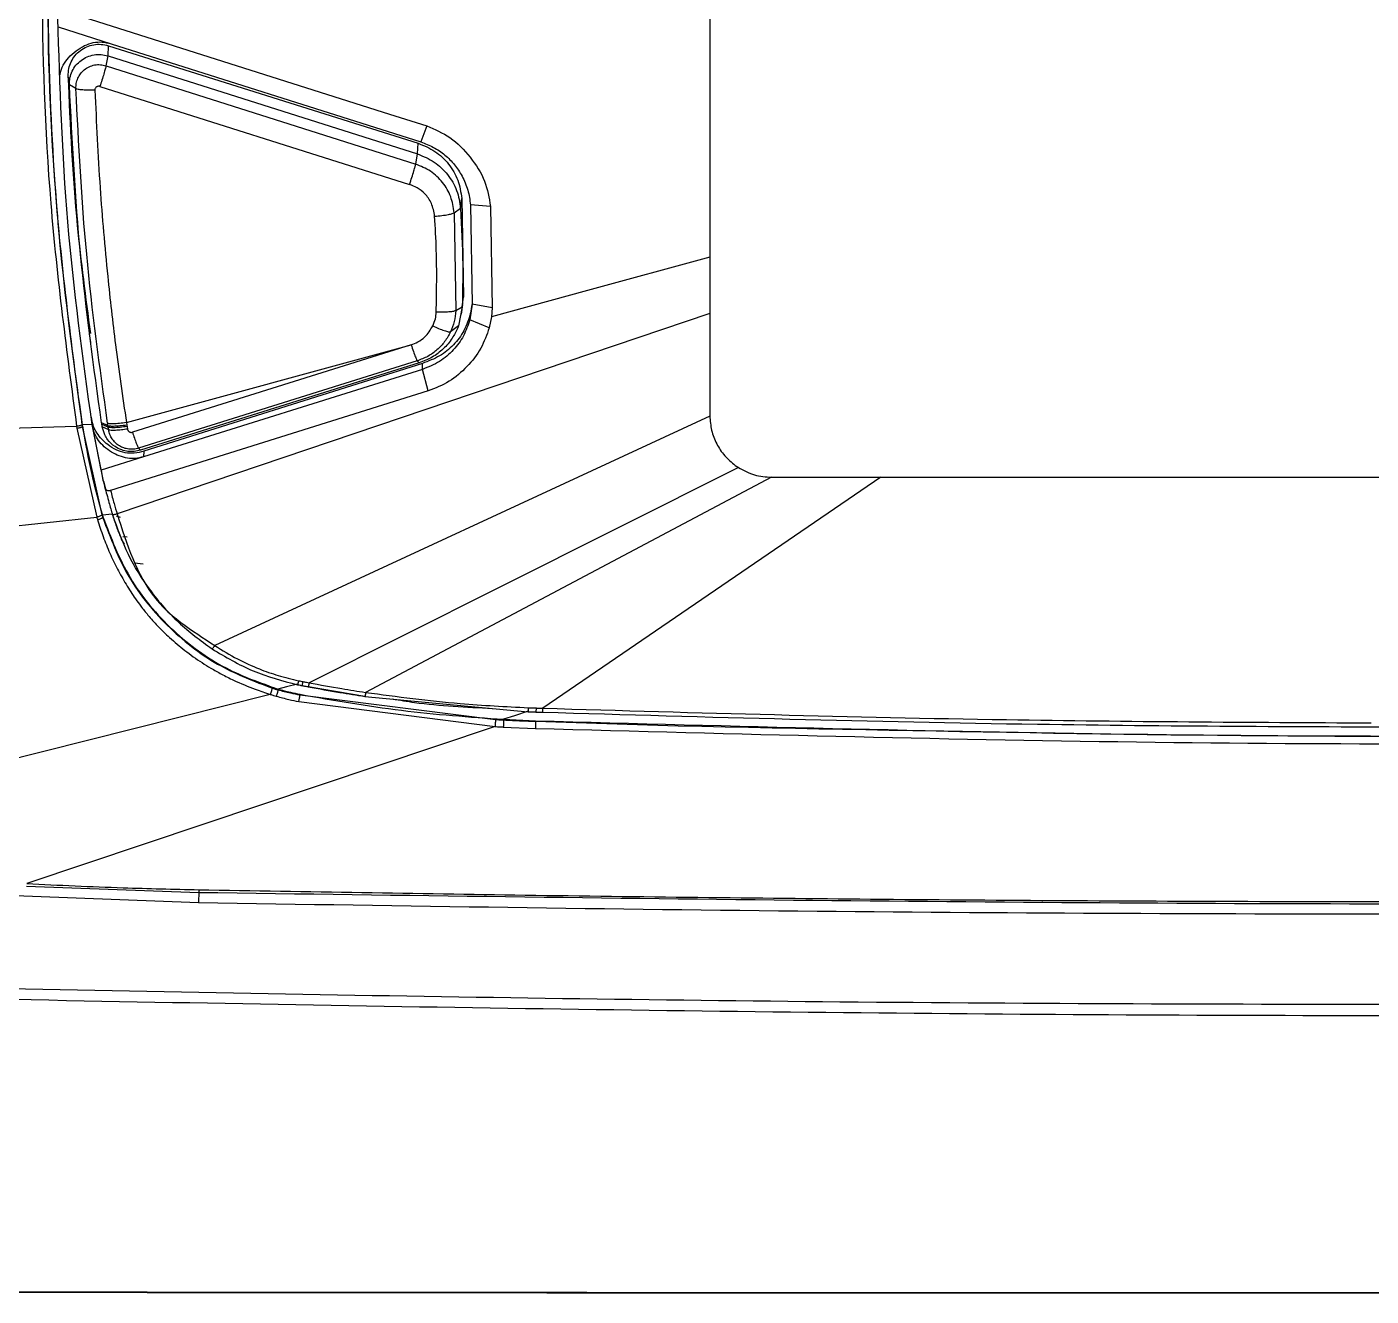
# Model space of a CAD drawing. Extents: x 398 to 508, y 623 to 782.
# Drawn here: x 450.245 to 452.965, y 644.014 to 646.582 of the extents above; entities that cross this region are included whole.
import ezdxf

# ---------------------------------------------------------------- set-up
doc = ezdxf.new("R2010")
doc.units = 0
doc.header["$MEASUREMENT"] = 0
doc.layers.add('GEOMETRY', color=2, linetype='Continuous', lineweight=25)

msp = doc.modelspace()

# ---------------------------------------------------------------- linework, layer by layer
at = {"layer": 'GEOMETRY'}
for p, q in [((451.627, 647.2394), (451.627, 646.1162)), ((450.3176, 646.6149), (450.9786, 646.4054)), ((450.3079, 646.582), (450.4152, 646.548)), ((450.4152, 646.548), (451.042, 646.3492)), ((450.4051, 646.503), (450.4091, 646.5234)), ((450.4091, 646.5234), (450.4098, 646.5439)), ((450.4091, 646.5234), (451.0357, 646.3248)), ((450.4098, 646.5439), (451.0365, 646.3467)), ((450.4051, 646.503), (451.0318, 646.3044)), ((450.3309, 646.4648), (450.3286, 646.4829)), ((450.3441, 646.457), (450.3309, 646.4648)), ((450.3928, 646.4617), (451.0195, 646.2631)), ((450.9786, 646.4054), (451.054, 646.3815)), ((451.054, 646.3815), (451.0421, 646.3492)), ((451.0357, 646.3248), (451.0365, 646.3467)), ((451.0318, 646.3044), (451.0357, 646.3248)), ((451.1226, 646.2149), (451.125, 646.2348)), ((451.125, 646.2348), (451.1283, 646.0353)), ((451.183, 646.2188), (451.1425, 646.2218)), ((451.1425, 646.2218), (451.1459, 646.0206)), ((451.1097, 646.206), (451.1226, 646.2149)), ((451.1097, 646.206), (451.113, 646.008)), ((451.183, 646.2187), (451.1864, 646.0134)), ((451.627, 646.1162), (451.627, 646.0019)), ((451.1259, 646.0156), (451.1283, 646.0353)), ((451.113, 646.008), (451.1259, 646.0156)), ((451.1259, 646.0156), (451.1183, 645.9771)), ((451.1244, 646.0004), (451.1269, 646.0201)), ((451.1458, 646.0206), (451.1413, 645.9893)), ((451.1455, 646.02), (451.1429, 646.0026)), ((451.1458, 646.0206), (451.1459, 646.0206)), ((451.1864, 646.0134), (451.1459, 646.0206)), ((451.1864, 646.0134), (451.1849, 645.9953)), ((451.627, 646.0019), (450.4275, 645.5965)), ((451.1183, 645.9771), (451.1022, 645.9648)), ((451.1805, 645.9731), (451.1413, 645.9893)), ((451.1849, 645.9953), (451.1805, 645.9731)), ((451.627, 646.0019), (451.627, 645.7946)), ((450.3711, 645.961), (450.3733, 645.9432)), ((450.4463, 645.7812), (451.0226, 645.9387)), ((451.0226, 645.9387), (450.4586, 645.7619)), ((451.0349, 645.9062), (450.4709, 645.7294)), ((451.0389, 645.9021), (450.4749, 645.7253)), ((451.0452, 645.9009), (450.4816, 645.7232)), ((451.0349, 645.9062), (451.0389, 645.9021)), ((451.0453, 645.8887), (451.0452, 645.9009)), ((451.0453, 645.8887), (450.481, 645.7119)), ((451.0571, 645.8453), (451.0453, 645.8888)), ((451.0571, 645.8453), (450.4143, 645.6439)), ((450.3753, 645.7924), (450.3769, 645.7801)), ((450.3773, 645.7781), (450.3761, 645.7876)), ((451.627, 645.7946), (450.6251, 645.3301)), ((450.3455, 645.7736), (450.1021, 645.7664)), ((450.3455, 645.7736), (450.346, 645.7702)), ((450.346, 645.7702), (450.3863, 645.5899)), ((450.3762, 645.7775), (450.3568, 645.7769)), ((450.3568, 645.7732), (450.3571, 645.7746)), ((450.3568, 645.7732), (450.3968, 645.5943)), ((450.3763, 645.7778), (450.3762, 645.7775)), ((450.3762, 645.7775), (450.399, 645.6628)), ((450.3951, 645.685), (450.3776, 645.7753)), ((450.3966, 645.7776), (450.3963, 645.7798)), ((450.4104, 645.7666), (450.3974, 645.7728)), ((450.4096, 645.7718), (450.4091, 645.7747)), ((450.4104, 645.7666), (450.4096, 645.7716)), ((450.4463, 645.7812), (450.4471, 645.7761)), ((450.4471, 645.7761), (450.4475, 645.7734)), ((450.4475, 645.7733), (450.4484, 645.7681)), ((450.481, 645.7119), (450.3951, 645.685)), ((450.4709, 645.7294), (450.4749, 645.7253)), ((450.4816, 645.7232), (450.481, 645.7119)), ((450.3951, 645.685), (450.3987, 645.6642)), ((451.6784, 645.6946), (451.6847, 645.6903)), ((450.3987, 645.6642), (450.399, 645.6628)), ((450.3993, 645.6629), (450.3997, 645.6615)), ((450.3997, 645.663), (450.4046, 645.6446)), ((450.3997, 645.6615), (450.4025, 645.6514)), ((451.752, 645.6708), (450.9304, 645.2353)), ((451.9732, 645.6708), (451.2888, 645.2033)), ((451.752, 645.6708), (451.9732, 645.6708)), ((451.9732, 645.6708), (453.077, 645.6708)), ((450.4043, 645.6446), (450.4047, 645.6432)), ((450.4177, 645.5963), (450.3976, 645.5942)), ((450.4178, 645.5961), (450.4177, 645.5963)), ((449.689, 645.516), (450.3863, 645.5899)), ((450.3976, 645.5942), (450.3986, 645.5907)), ((450.3983, 645.5893), (450.3986, 645.5907)), ((450.4256, 645.5923), (450.4334, 645.5901)), ((450.4358, 645.5457), (450.4416, 645.5354)), ((450.4476, 645.5496), (450.4391, 645.55)), ((450.463, 645.4973), (450.4802, 645.4956)), ((450.753, 645.2421), (450.7529, 645.2406)), ((450.7927, 645.2509), (450.7926, 645.252)), ((450.7929, 645.2512), (450.8017, 645.2495)), ((450.8017, 645.2495), (450.8144, 645.247)), ((450.8144, 645.247), (450.9291, 645.2276)), ((450.7374, 645.2313), (449.493, 644.918)), ((450.7952, 645.2167), (451.1923, 645.1662)), ((450.7975, 645.2301), (450.7976, 645.2315)), ((450.7975, 645.2301), (451.1931, 645.1804)), ((450.9289, 645.2272), (451.2593, 645.1962)), ((451.2593, 645.1966), (451.275, 645.196)), ((451.2593, 645.1962), (451.275, 645.1956)), ((451.275, 645.1956), (451.275, 645.1969)), ((451.275, 645.196), (451.2885, 645.1956)), ((451.275, 645.1956), (451.2885, 645.1952)), ((451.1923, 645.1662), (450.2449, 644.8483)), ((451.209, 645.1652), (451.2739, 645.1624)), ((451.2097, 645.1808), (451.2097, 645.1795)), ((451.2097, 645.1808), (451.2744, 645.178)), ((451.2744, 645.178), (451.2744, 645.1768)), ((451.2744, 645.1768), (451.5631, 645.1678)), ((450.2444, 644.8429), (450.5927, 644.8306)), ((450.1781, 644.8259), (450.5923, 644.8101)), ((450.5926, 644.8319), (450.5923, 644.8101))]:
    msp.add_line(p, q, dxfattribs=at)
at = {"layer": 'GEOMETRY', "flags": 128}
for points in [[(451.627, 646.1162), (451.3794, 646.0485), (451.1849, 645.9953)], [(451.1423, 645.9979), (451.1426, 646.0005), (451.1429, 646.0026)], [(450.3963, 645.7798), (450.3962, 645.7805), (450.3961, 645.7811)], [(451.6847, 645.6903), (451.1982, 645.4464), (450.816, 645.2547)], [(450.7926, 645.252), (450.7704, 645.2465), (450.753, 645.2421)], [(451.2593, 645.1974), (451.2315, 645.1881), (451.2097, 645.1808)]]:
    msp.add_lwpolyline(points, dxfattribs=at)
at = {"layer": 'GEOMETRY'}
for points, knots in [([(450.3452, 647.583), (450.3254, 647.4329), (450.2857, 647.1326), (450.2708, 646.6783), (450.2858, 646.224), (450.3256, 645.9238), (450.3455, 645.7737)], [0, 0, 0, 0, 0.25, 0.499999, 0.749997, 1, 1, 1, 1]), ([(450.3566, 647.5855), (450.3517, 647.5526), (450.3271, 647.3883), (450.2993, 647.1142), (450.2845, 646.7633), (450.2893, 646.4347), (450.3113, 646.1052), (450.3416, 645.8863), (450.3568, 645.7769)], [0, 0, 0, 0, 0.05488, 0.274513, 0.454775, 0.635037, 0.817518, 1, 1, 1, 1]), ([(450.3122, 646.4849), (450.3123, 646.4859), (450.3128, 646.4928), (450.3183, 646.5051), (450.329, 646.5207), (450.344, 646.5339), (450.3608, 646.5445), (450.3789, 646.5508), (450.3974, 646.5523), (450.4092, 646.5494), (450.4152, 646.548)], [0, 0, 0, 0, 0.02207, 0.154393, 0.292351, 0.444066, 0.59542, 0.732995, 0.864831, 1, 1, 1, 1]), ([(450.3286, 646.4829), (450.3288, 646.4878), (450.3291, 646.4976), (450.3341, 646.5117), (450.342, 646.5243), (450.3528, 646.5346), (450.3658, 646.5422), (450.3801, 646.5464), (450.3952, 646.5474), (450.4049, 646.545), (450.4098, 646.5439)], [0, 0, 0, 0, 0.124995, 0.249792, 0.374655, 0.499781, 0.62464, 0.749455, 0.874824, 1, 1, 1, 1]), ([(450.3309, 646.4648), (450.3311, 646.4695), (450.3314, 646.479), (450.3361, 646.4926), (450.3438, 646.5047), (450.3543, 646.5147), (450.3668, 646.5219), (450.3807, 646.5259), (450.3952, 646.5268), (450.4045, 646.5245), (450.4091, 646.5234)], [0, 0, 0, 0, 0.123707, 0.2492, 0.374731, 0.500244, 0.625697, 0.751232, 0.876575, 1, 1, 1, 1]), ([(450.3441, 646.457), (450.3442, 646.4606), (450.3444, 646.4678), (450.3478, 646.4782), (450.3534, 646.4875), (450.361, 646.4957), (450.3707, 646.5019), (450.3819, 646.5054), (450.3938, 646.5061), (450.4013, 646.504), (450.4051, 646.503)], [0, 0, 0, 0, 0.120724, 0.240919, 0.361088, 0.481361, 0.610592, 0.739924, 0.869813, 1, 1, 1, 1]), ([(450.4051, 646.503), (450.4046, 646.5011), (450.4037, 646.4973), (450.4007, 646.487), (450.3969, 646.4746), (450.3941, 646.4659), (450.3928, 646.4617)], [0, 0, 0, 0, 0.242658, 0.499987, 0.757324, 1, 1, 1, 1]), ([(450.3741, 645.9614), (450.3644, 646.0343), (450.3411, 646.2074), (450.3332, 646.3819), (450.3286, 646.4829)], [0, 0, 0, 0, 0.4214038, 1, 1, 1, 1]), ([(450.3961, 645.7811), (450.3802, 645.8946), (450.3485, 646.1216), (450.3368, 646.3504), (450.3309, 646.4648)], [0, 0, 0, 0, 0.500021, 1, 1, 1, 1]), ([(450.3825, 646.454), (450.3782, 646.4539), (450.3693, 646.4537), (450.3574, 646.4543), (450.3482, 646.4554), (450.3454, 646.4565), (450.3441, 646.457)], [0, 0, 0, 0, 0.242807, 0.499902, 0.757051, 1, 1, 1, 1]), ([(450.4083, 645.7798), (450.3925, 645.8936), (450.3612, 646.1185), (450.3497, 646.3451), (450.3441, 646.457)], [0, 0, 0, 0, 0.506383, 1, 1, 1, 1]), ([(450.3928, 646.4617), (450.3921, 646.4619), (450.3906, 646.4622), (450.3883, 646.4617), (450.3857, 646.4606), (450.3836, 646.4586), (450.3826, 646.4561), (450.3825, 646.4547), (450.3825, 646.454)], [0, 0, 0, 0, 0.142987, 0.300128, 0.465133, 0.717837, 0.852182, 1, 1, 1, 1]), ([(450.3825, 646.454), (450.3855, 646.3881), (450.3913, 646.2623), (450.4065, 646.0905), (450.4243, 645.9321), (450.4387, 645.8336), (450.4463, 645.7812)], [0, 0, 0, 0, 0.292868, 0.558651, 0.764859, 1, 1, 1, 1]), ([(451.054, 646.3815), (451.0703, 646.3746), (451.1042, 646.3602), (451.1431, 646.3193), (451.1741, 646.2723), (451.1801, 646.2361), (451.183, 646.2188)], [0, 0, 0, 0, 0.240166, 0.499262, 0.759731, 1, 1, 1, 1]), ([(451.0365, 646.3467), (451.0482, 646.3418), (451.0718, 646.3321), (451.0995, 646.3054), (451.1192, 646.2724), (451.1231, 646.2474), (451.125, 646.2348)], [0, 0, 0, 0, 0.249823, 0.499572, 0.749298, 1, 1, 1, 1]), ([(451.042, 646.3492), (451.0508, 646.3459), (451.0682, 646.3393), (451.0912, 646.3232), (451.1112, 646.3037), (451.1208, 646.288), (451.1257, 646.2801)], [0, 0, 0, 0, 0.250344, 0.500566, 0.750509, 1, 1, 1, 1]), ([(451.0195, 646.2631), (451.021, 646.2678), (451.0241, 646.2776), (451.0279, 646.2902), (451.0306, 646.2995), (451.0314, 646.3028), (451.0318, 646.3044)], [0, 0, 0, 0, 0.272776, 0.561784, 0.787222, 1, 1, 1, 1]), ([(451.1097, 646.206), (451.108, 646.2169), (451.1045, 646.2389), (451.0873, 646.268), (451.0629, 646.2915), (451.0421, 646.3001), (451.0318, 646.3044)], [0, 0, 0, 0, 0.249884, 0.499913, 0.75051, 1, 1, 1, 1]), ([(451.0357, 646.3248), (451.0472, 646.32), (451.0704, 646.3105), (451.0975, 646.284), (451.1169, 646.2517), (451.1207, 646.2271), (451.1226, 646.2149)], [0, 0, 0, 0, 0.249324, 0.500085, 0.750829, 1, 1, 1, 1]), ([(451.1257, 646.2801), (451.13, 646.2708), (451.1388, 646.2523), (451.1413, 646.232), (451.1425, 646.2218)], [0, 0, 0, 0, 0.500182, 1, 1, 1, 1]), ([(451.0701, 646.199), (451.0685, 646.2079), (451.0656, 646.2245), (451.0517, 646.244), (451.036, 646.2566), (451.0246, 646.2611), (451.0195, 646.2631)], [0, 0, 0, 0, 0.310439, 0.582115, 0.808329, 1, 1, 1, 1]), ([(451.0701, 646.199), (451.0751, 646.1994), (451.0853, 646.2002), (451.0977, 646.2021), (451.1061, 646.2042), (451.1085, 646.2054), (451.1097, 646.206)], [0, 0, 0, 0, 0.272671, 0.561811, 0.787328, 1, 1, 1, 1]), ([(451.0733, 646.0049), (451.0741, 646.0466), (451.0752, 646.1114), (451.0714, 646.176), (451.0701, 646.199)], [0, 0, 0, 0, 0.6448972, 1, 1, 1, 1]), ([(451.1226, 646.2149), (451.1246, 646.1769), (451.1281, 646.1105), (451.1265, 646.044), (451.1259, 646.0156)], [0, 0, 0, 0, 0.57188, 1, 1, 1, 1]), ([(451.0663, 645.977), (451.0683, 645.9818), (451.0722, 645.9907), (451.0729, 646.0004), (451.0733, 646.0049)], [0, 0, 0, 0, 0.53274, 1, 1, 1, 1]), ([(451.113, 646.008), (451.1116, 646.0074), (451.1087, 646.0063), (451.0992, 646.0051), (451.0869, 646.0046), (451.0777, 646.0048), (451.0733, 646.0049)], [0, 0, 0, 0, 0.242629, 0.500099, 0.757516, 1, 1, 1, 1]), ([(451.113, 646.008), (451.1123, 646.0004), (451.111, 645.9855), (451.1051, 645.9717), (451.1022, 645.9648)], [0, 0, 0, 0, 0.505726, 1, 1, 1, 1]), ([(451.0226, 645.9387), (451.0272, 645.9405), (451.0372, 645.9443), (451.0536, 645.9562), (451.0615, 645.969), (451.0663, 645.977)], [0, 0, 0, 0, 0.2492743, 0.5345813, 1, 1, 1, 1]), ([(451.1183, 645.9771), (451.1182, 645.977), (451.1177, 645.9757), (451.1143, 645.967), (451.1056, 645.9505), (451.0882, 645.9298), (451.0655, 645.9125), (451.0478, 645.9055), (451.0389, 645.9021)], [0, 0, 0, 0, 0.0039584, 0.0358158, 0.2499688, 0.4993017, 0.7491317, 1, 1, 1, 1]), ([(451.1429, 646.0026), (451.1389, 645.9905), (451.1312, 645.9671), (451.1093, 645.9374), (451.0804, 645.9143), (451.0572, 645.9055), (451.0452, 645.901)], [0, 0, 0, 0, 0.258654, 0.49997, 0.741302, 1, 1, 1, 1]), ([(451.1413, 645.9893), (451.1375, 645.9782), (451.13, 645.956), (451.1086, 645.9272), (451.0805, 645.903), (451.0572, 645.8936), (451.0453, 645.8888)], [0, 0, 0, 0, 0.241661, 0.484459, 0.735544, 1, 1, 1, 1]), ([(451.0663, 645.977), (451.0703, 645.9752), (451.0786, 645.9714), (451.0897, 645.9672), (451.0984, 645.9647), (451.101, 645.9648), (451.1022, 645.9648)], [0, 0, 0, 0, 0.242516, 0.499972, 0.757443, 1, 1, 1, 1]), ([(451.1413, 645.9893), (451.1414, 645.9906), (451.1418, 645.9935), (451.1421, 645.9963), (451.1423, 645.9979)], [0, 0, 0, 0, 0.4452168, 1, 1, 1, 1]), ([(451.1022, 645.9648), (451.0985, 645.9581), (451.0912, 645.9447), (451.0753, 645.928), (451.0566, 645.9144), (451.0422, 645.9089), (451.0349, 645.9062)], [0, 0, 0, 0, 0.250757, 0.499718, 0.748873, 1, 1, 1, 1]), ([(451.1805, 645.9731), (451.1755, 645.959), (451.1654, 645.9301), (451.1364, 645.8936), (451.1008, 645.8626), (451.0716, 645.8511), (451.0571, 645.8453)], [0, 0, 0, 0, 0.2432, 0.495393, 0.749412, 1, 1, 1, 1]), ([(451.0226, 645.9387), (451.0241, 645.9341), (451.0272, 645.9246), (451.031, 645.9143), (451.0337, 645.9079), (451.0345, 645.9068), (451.0349, 645.9062)], [0, 0, 0, 0, 0.272797, 0.561785, 0.787209, 1, 1, 1, 1]), ([(450.3761, 645.7876), (450.3759, 645.7885), (450.3757, 645.7901), (450.3754, 645.7917), (450.3753, 645.7924)], [0, 0, 0, 0, 0.559542, 1, 1, 1, 1]), ([(450.4816, 645.7233), (450.4752, 645.7216), (450.4627, 645.7184), (450.4434, 645.7195), (450.4251, 645.7255), (450.4049, 645.7385), (450.389, 645.7549), (450.3793, 645.7733), (450.3771, 645.7829), (450.3761, 645.7876)], [0, 0, 0, 0, 0.141872, 0.275347, 0.409549, 0.553468, 0.788371, 0.895108, 1, 1, 1, 1]), ([(451.627, 645.7946), (451.6277, 645.7848), (451.6291, 645.7654), (451.64, 645.738), (451.6559, 645.7134), (451.6709, 645.7008), (451.6784, 645.6946)], [0, 0, 0, 0, 0.250901, 0.500884, 0.750539, 1, 1, 1, 1]), ([(450.3563, 645.7766), (450.3562, 645.7765), (450.3559, 645.7762), (450.3545, 645.7756), (450.3521, 645.7749), (450.349, 645.7742), (450.3466, 645.7738), (450.3455, 645.7737)], [0, 0, 0, 0, 0.176062, 0.366658, 0.563828, 0.791065, 1, 1, 1, 1]), ([(450.346, 645.7701), (450.3473, 645.7703), (450.3493, 645.7707), (450.3518, 645.7712), (450.3535, 645.7716), (450.3549, 645.7721), (450.3563, 645.7726), (450.3566, 645.7729), (450.3568, 645.7731)], [0, 0, 0, 0, 0.23869, 0.367908, 0.500086, 0.632252, 0.761433, 1, 1, 1, 1]), ([(450.3563, 645.7766), (450.3564, 645.776), (450.3565, 645.7748), (450.3567, 645.7737), (450.3568, 645.7732)], [0, 0, 0, 0, 0.56, 1, 1, 1, 1]), ([(450.3568, 645.7769), (450.3568, 645.7765), (450.3569, 645.7757), (450.3571, 645.7749), (450.3571, 645.7746)], [0, 0, 0, 0, 0.560704, 1, 1, 1, 1]), ([(450.3571, 645.7746), (450.3628, 645.7417), (450.3734, 645.6809), (450.39, 645.6214), (450.3976, 645.5942)], [0, 0, 0, 0, 0.541522, 1, 1, 1, 1]), ([(450.3769, 645.7801), (450.3768, 645.7796), (450.3766, 645.7787), (450.3764, 645.7781), (450.3763, 645.7778)], [0, 0, 0, 0, 0.563251, 1, 1, 1, 1]), ([(450.3776, 645.7753), (450.3775, 645.7762), (450.3772, 645.7778), (450.377, 645.7794), (450.3769, 645.7801)], [0, 0, 0, 0, 0.56, 1, 1, 1, 1]), ([(450.481, 645.712), (450.4757, 645.7106), (450.4651, 645.708), (450.4424, 645.709), (450.4204, 645.718), (450.4013, 645.7316), (450.3896, 645.7444), (450.3812, 645.7591), (450.3788, 645.7699), (450.3776, 645.7753)], [0, 0, 0, 0, 0.120213, 0.238852, 0.494589, 0.63007, 0.755305, 0.876381, 1, 1, 1, 1]), ([(450.4091, 645.7747), (450.4067, 645.7758), (450.4024, 645.7779), (450.398, 645.7801), (450.3961, 645.7811)], [0, 0, 0, 0, 0.559999, 1, 1, 1, 1]), ([(450.4096, 645.7716), (450.4073, 645.7727), (450.4036, 645.7744), (450.3995, 645.7763), (450.3975, 645.7772), (450.3969, 645.7775), (450.3966, 645.7776)], [0, 0, 0, 0, 0.5313812, 0.8572707, 0.9515303, 1, 1, 1, 1]), ([(450.3974, 645.7728), (450.3973, 645.7737), (450.397, 645.7753), (450.3968, 645.7769), (450.3966, 645.7776)], [0, 0, 0, 0, 0.56, 1, 1, 1, 1]), ([(450.4749, 645.7253), (450.4707, 645.7243), (450.4624, 645.7222), (450.4493, 645.7226), (450.4359, 645.7257), (450.4212, 645.733), (450.4097, 645.744), (450.4011, 645.758), (450.3988, 645.7672), (450.3974, 645.7728)], [0, 0, 0, 0, 0.12448, 0.249427, 0.374926, 0.522476, 0.724043, 0.830183, 1, 1, 1, 1]), ([(450.4463, 645.7812), (450.4415, 645.7805), (450.4316, 645.7792), (450.4198, 645.7785), (450.4118, 645.7787), (450.4095, 645.7794), (450.4083, 645.7798)], [0, 0, 0, 0, 0.27299, 0.561731, 0.78701, 1, 1, 1, 1]), ([(450.4091, 645.7747), (450.409, 645.7756), (450.4087, 645.7773), (450.4085, 645.779), (450.4083, 645.7798)], [0, 0, 0, 0, 0.559949, 1, 1, 1, 1]), ([(450.4471, 645.7761), (450.4423, 645.7755), (450.4324, 645.7742), (450.4206, 645.7735), (450.4125, 645.7737), (450.4102, 645.7744), (450.4091, 645.7747)], [0, 0, 0, 0, 0.27299, 0.56173, 0.78701, 1, 1, 1, 1]), ([(450.4475, 645.7734), (450.4427, 645.7727), (450.4328, 645.7714), (450.421, 645.7707), (450.413, 645.7709), (450.4107, 645.7716), (450.4096, 645.772)], [0, 0, 0, 0, 0.272989, 0.56173, 0.787009, 1, 1, 1, 1]), ([(450.4484, 645.7681), (450.4442, 645.7675), (450.4355, 645.7663), (450.4238, 645.7654), (450.4145, 645.7654), (450.4118, 645.7662), (450.4104, 645.7666)], [0, 0, 0, 0, 0.237895, 0.493104, 0.75206, 1, 1, 1, 1]), ([(450.4709, 645.7294), (450.4676, 645.7286), (450.4611, 645.727), (450.4509, 645.7273), (450.441, 645.7296), (450.4318, 645.734), (450.4238, 645.7401), (450.4173, 645.7479), (450.4126, 645.7568), (450.4111, 645.7633), (450.4104, 645.7666)], [0, 0, 0, 0, 0.125489, 0.250326, 0.375242, 0.500336, 0.62537, 0.750118, 0.874729, 1, 1, 1, 1]), ([(450.4484, 645.7681), (450.4485, 645.7676), (450.4487, 645.7665), (450.4496, 645.765), (450.4506, 645.7637), (450.452, 645.7627), (450.4535, 645.7619), (450.4551, 645.7615), (450.4569, 645.7614), (450.458, 645.7617), (450.4586, 645.7619)], [0, 0, 0, 0, 0.126034, 0.253433, 0.374227, 0.498613, 0.620378, 0.744367, 0.871279, 1, 1, 1, 1]), ([(450.4586, 645.7619), (450.4599, 645.7578), (450.4627, 645.7494), (450.4665, 645.7389), (450.4695, 645.7315), (450.4705, 645.7301), (450.4709, 645.7294)], [0, 0, 0, 0, 0.242732, 0.500049, 0.75734, 1, 1, 1, 1]), ([(451.6847, 645.6903), (451.6953, 645.6846), (451.7164, 645.6732), (451.7402, 645.6716), (451.752, 645.6708)], [0, 0, 0, 0, 0.506478, 1, 1, 1, 1]), ([(450.4143, 645.6439), (450.4136, 645.6437), (450.4123, 645.6434), (450.4107, 645.6431), (450.4094, 645.643), (450.4079, 645.6434), (450.4063, 645.6445), (450.404, 645.6469), (450.4031, 645.6496), (450.4025, 645.6514)], [0, 0, 0, 0, 0.113719, 0.210959, 0.288109, 0.344382, 0.492317, 0.650812, 1, 1, 1, 1]), ([(450.4025, 645.6514), (450.4053, 645.6408), (450.4102, 645.6218), (450.4157, 645.6029), (450.4181, 645.5947)], [0, 0, 0, 0, 0.559996, 1, 1, 1, 1]), ([(450.4143, 645.6439), (450.4166, 645.635), (450.4208, 645.6192), (450.4254, 645.6034), (450.4275, 645.5965)], [0, 0, 0, 0, 0.560006, 1, 1, 1, 1]), ([(450.4181, 645.5947), (450.4181, 645.5949), (450.418, 645.5953), (450.4178, 645.5959), (450.4178, 645.5961)], [0, 0, 0, 0, 0.5277642, 1, 1, 1, 1]), ([(450.4275, 645.5965), (450.4263, 645.5961), (450.4239, 645.5954), (450.4208, 645.5947), (450.4186, 645.5944), (450.4183, 645.5946), (450.4181, 645.5947)], [0, 0, 0, 0, 0.2407574, 0.4999986, 0.7592407, 1, 1, 1, 1]), ([(450.4275, 645.5965), (450.447, 645.5351), (450.469, 645.4659), (450.5263, 645.4007), (450.5661, 645.3687), (450.602, 645.3452), (450.6251, 645.3301)], [0, 0, 0, 0, 0.5541577, 0.6248868, 0.75812, 1, 1, 1, 1]), ([(450.3968, 645.5943), (450.3967, 645.5941), (450.3965, 645.5937), (450.3951, 645.593), (450.3928, 645.592), (450.3897, 645.5909), (450.3874, 645.5902), (450.3863, 645.5899)], [0, 0, 0, 0, 0.176085, 0.3666924, 0.5638587, 0.7910755, 1, 1, 1, 1]), ([(450.3863, 645.5899), (450.3866, 645.589), (450.3871, 645.5873), (450.3876, 645.5856), (450.3878, 645.5849)], [0, 0, 0, 0, 0.56, 1, 1, 1, 1]), ([(450.3878, 645.5849), (450.3887, 645.5851), (450.3907, 645.5857), (450.3935, 645.5867), (450.396, 645.5877), (450.3978, 645.5886), (450.3982, 645.5891), (450.3983, 645.5893)], [0, 0, 0, 0, 0.176051, 0.366653, 0.563835, 0.791073, 1, 1, 1, 1]), ([(450.3878, 645.5849), (450.3915, 645.5733), (450.3988, 645.5504), (450.4124, 645.5171), (450.4279, 645.4848), (450.4453, 645.4539), (450.4613, 645.429), (450.4762, 645.4084), (450.4909, 645.3903), (450.5102, 645.3687), (450.5349, 645.3446), (450.5648, 645.3193), (450.5931, 645.2993), (450.618, 645.2837), (450.6393, 645.2717), (450.6691, 645.2568), (450.7021, 645.2429), (450.7273, 645.2346), (450.7374, 645.2313)], [0, 0, 0, 0, 0.070084, 0.139654, 0.208729, 0.277336, 0.345507, 0.379767, 0.424775, 0.48053, 0.547023, 0.624249, 0.70642, 0.746823, 0.793713, 0.84708, 0.938659, 1, 1, 1, 1]), ([(450.3968, 645.5943), (450.3971, 645.5933), (450.3976, 645.5917), (450.3981, 645.59), (450.3983, 645.5893)], [0, 0, 0, 0, 0.56, 1, 1, 1, 1]), ([(450.3983, 645.5893), (450.4139, 645.5483), (450.4454, 645.4654), (450.5303, 645.3631), (450.6305, 645.2861), (450.7057, 645.2576), (450.7409, 645.2442)], [0, 0, 0, 0, 0.25968, 0.525785, 0.778319, 1, 1, 1, 1]), ([(450.3986, 645.5907), (450.4148, 645.5484), (450.4475, 645.4631), (450.5361, 645.3589), (450.64, 645.2821), (450.7172, 645.2547), (450.753, 645.2421)], [0, 0, 0, 0, 0.261494, 0.528771, 0.781318, 1, 1, 1, 1]), ([(450.4181, 645.5947), (450.4277, 645.5676), (450.4468, 645.5134), (450.4932, 645.4402), (450.5499, 645.3747), (450.5964, 645.3405), (450.6196, 645.3234)], [0, 0, 0, 0, 0.2501029, 0.500029, 0.750009, 1, 1, 1, 1]), ([(450.4188, 645.593), (450.4215, 645.5845), (450.4265, 645.5685), (450.4328, 645.553), (450.4358, 645.5457)], [0, 0, 0, 0, 0.528564, 1, 1, 1, 1]), ([(450.6251, 645.3301), (450.6243, 645.329), (450.6227, 645.3267), (450.6209, 645.3244), (450.6199, 645.3233), (450.6197, 645.3233), (450.6196, 645.3234)], [0, 0, 0, 0, 0.270928, 0.562227, 0.789034, 1, 1, 1, 1]), ([(450.6196, 645.3234), (450.6467, 645.3072), (450.7009, 645.2749), (450.7621, 645.2589), (450.7927, 645.2509)], [0, 0, 0, 0, 0.499944, 1, 1, 1, 1]), ([(450.6251, 645.3301), (450.6402, 645.3207), (450.6691, 645.3028), (450.7125, 645.2833), (450.7539, 645.2686), (450.7808, 645.2622), (450.7947, 645.2589)], [0, 0, 0, 0, 0.289007, 0.551829, 0.769144, 1, 1, 1, 1]), ([(450.7409, 645.2442), (450.7409, 645.2439), (450.7408, 645.2434), (450.7404, 645.2413), (450.7396, 645.2384), (450.7386, 645.2348), (450.7378, 645.2324), (450.7374, 645.2313)], [0, 0, 0, 0, 0.1741431, 0.3653359, 0.5644151, 0.7929311, 1, 1, 1, 1]), ([(450.7409, 645.2442), (450.7431, 645.2435), (450.7471, 645.2423), (450.7512, 645.2411), (450.7529, 645.2406)], [0, 0, 0, 0, 0.562832, 1, 1, 1, 1]), ([(450.753, 645.2421), (450.7613, 645.2398), (450.7761, 645.2358), (450.7911, 645.2328), (450.7976, 645.2315)], [0, 0, 0, 0, 0.564601, 1, 1, 1, 1]), ([(450.7947, 645.2589), (450.7944, 645.2576), (450.7938, 645.255), (450.7931, 645.2522), (450.7928, 645.2508), (450.7927, 645.2508), (450.7927, 645.2509)], [0, 0, 0, 0, 0.271054, 0.562178, 0.788888, 1, 1, 1, 1]), ([(450.7927, 645.2509), (450.7943, 645.2505), (450.7973, 645.2499), (450.8002, 645.2493), (450.8015, 645.2491)], [0, 0, 0, 0, 0.56, 1, 1, 1, 1]), ([(450.7947, 645.2589), (450.7963, 645.2586), (450.7992, 645.258), (450.8021, 645.2574), (450.8034, 645.2571)], [0, 0, 0, 0, 0.559967, 1, 1, 1, 1]), ([(450.8034, 645.2571), (450.8031, 645.2558), (450.8026, 645.2532), (450.8019, 645.2504), (450.8016, 645.249), (450.8015, 645.2491), (450.8015, 645.2491)], [0, 0, 0, 0, 0.271059, 0.562177, 0.788883, 1, 1, 1, 1]), ([(450.8015, 645.2491), (450.8039, 645.2486), (450.8081, 645.2478), (450.8123, 645.247), (450.8142, 645.2466)], [0, 0, 0, 0, 0.5600028, 1, 1, 1, 1]), ([(450.8034, 645.2571), (450.8057, 645.2567), (450.81, 645.2559), (450.8142, 645.2551), (450.816, 645.2547)], [0, 0, 0, 0, 0.564807, 1, 1, 1, 1]), ([(450.816, 645.2547), (450.8158, 645.2534), (450.8152, 645.2507), (450.8146, 645.248), (450.8143, 645.2466), (450.8142, 645.2466), (450.8142, 645.2466)], [0, 0, 0, 0, 0.271066, 0.56215, 0.788846, 1, 1, 1, 1]), ([(450.8142, 645.2466), (450.8356, 645.2427), (450.8737, 645.2357), (450.9121, 645.2298), (450.9289, 645.2272)], [0, 0, 0, 0, 0.559999, 1, 1, 1, 1]), ([(450.816, 645.2547), (450.8381, 645.2506), (450.8761, 645.2437), (450.9143, 645.2378), (450.9304, 645.2353)], [0, 0, 0, 0, 0.579599, 1, 1, 1, 1]), ([(450.7374, 645.2313), (450.7397, 645.2306), (450.7438, 645.2293), (450.7479, 645.2281), (450.7497, 645.2276)], [0, 0, 0, 0, 0.560009, 1, 1, 1, 1]), ([(450.7529, 645.2406), (450.7529, 645.2404), (450.7529, 645.2398), (450.7525, 645.2378), (450.7517, 645.2348), (450.7508, 645.2312), (450.75, 645.2288), (450.7497, 645.2276)], [0, 0, 0, 0, 0.173858, 0.364887, 0.56396, 0.792651, 1, 1, 1, 1]), ([(450.7497, 645.2276), (450.7581, 645.2253), (450.7732, 645.2212), (450.7885, 645.2181), (450.7952, 645.2167)], [0, 0, 0, 0, 0.560007, 1, 1, 1, 1]), ([(450.7529, 645.2406), (450.7613, 645.2384), (450.7761, 645.2344), (450.7911, 645.2314), (450.7975, 645.2301)], [0, 0, 0, 0, 0.569803, 1, 1, 1, 1]), ([(450.7952, 645.2167), (450.7954, 645.2177), (450.7958, 645.2197), (450.7965, 645.2231), (450.797, 645.2264), (450.7975, 645.229), (450.7975, 645.2297), (450.7975, 645.2301)], [0, 0, 0, 0, 0.174047, 0.365333, 0.564581, 0.793165, 1, 1, 1, 1]), ([(450.7976, 645.2315), (450.8658, 645.2195), (451.0023, 645.1956), (451.1406, 645.1857), (451.2097, 645.1808)], [0, 0, 0, 0, 0.500086, 1, 1, 1, 1]), ([(450.9304, 645.2353), (450.9302, 645.234), (450.9298, 645.2313), (450.9293, 645.2286), (450.929, 645.2272), (450.929, 645.2272), (450.9289, 645.2272)], [0, 0, 0, 0, 0.271147, 0.562224, 0.788879, 1, 1, 1, 1]), ([(450.9304, 645.2353), (450.9941, 645.2268), (451.1035, 645.2122), (451.2137, 645.2067), (451.2597, 645.2043)], [0, 0, 0, 0, 0.582668, 1, 1, 1, 1]), ([(450.9849, 645.222), (450.9997, 645.2195), (451.0664, 645.2087), (451.1341, 645.2055), (451.1868, 645.203)], [0, 0, 0, 0, 0.221588, 1, 1, 1, 1]), ([(451.2597, 645.2043), (451.2596, 645.203), (451.2595, 645.2003), (451.2594, 645.1976), (451.2593, 645.1961), (451.2593, 645.1962), (451.2593, 645.1962)], [0, 0, 0, 0, 0.271173, 0.562179, 0.788807, 1, 1, 1, 1]), ([(451.2597, 645.2043), (451.2626, 645.2042), (451.2678, 645.204), (451.273, 645.2039), (451.2753, 645.2038)], [0, 0, 0, 0, 0.56001, 1, 1, 1, 1]), ([(451.2753, 645.2038), (451.2753, 645.2025), (451.2752, 645.1998), (451.2751, 645.197), (451.275, 645.1956), (451.275, 645.1956), (451.275, 645.1956)], [0, 0, 0, 0, 0.2711993, 0.5622076, 0.7888236, 1, 1, 1, 1]), ([(451.2753, 645.2038), (451.2778, 645.2037), (451.2823, 645.2035), (451.2868, 645.2034), (451.2888, 645.2033)], [0, 0, 0, 0, 0.5600046, 1, 1, 1, 1]), ([(451.2888, 645.2033), (451.2887, 645.202), (451.2886, 645.1993), (451.2885, 645.1966), (451.2885, 645.1951), (451.2885, 645.1951), (451.2885, 645.1952)], [0, 0, 0, 0, 0.271177, 0.562187, 0.788813, 1, 1, 1, 1]), ([(451.2885, 645.1952), (451.6223, 645.1856), (452.2183, 645.1684), (452.8146, 645.1662), (453.077, 645.1653)], [0, 0, 0, 0, 0.559998, 1, 1, 1, 1]), ([(451.2888, 645.2033), (451.6016, 645.1943), (452.1604, 645.178), (452.7193, 645.1749), (452.9652, 645.1736)], [0, 0, 0, 0, 0.559971, 1, 1, 1, 1]), ([(451.1931, 645.1804), (451.1931, 645.1802), (451.1931, 645.1796), (451.193, 645.1773), (451.1928, 645.174), (451.1926, 645.1699), (451.1924, 645.1674), (451.1923, 645.1662)], [0, 0, 0, 0, 0.1728, 0.364495, 0.565038, 0.794456, 1, 1, 1, 1]), ([(451.1923, 645.1662), (451.1955, 645.166), (451.201, 645.1657), (451.2066, 645.1654), (451.209, 645.1652)], [0, 0, 0, 0, 0.56, 1, 1, 1, 1]), ([(451.1931, 645.1804), (451.1962, 645.1803), (451.2017, 645.1799), (451.2073, 645.1796), (451.2097, 645.1795)], [0, 0, 0, 0, 0.560003, 1, 1, 1, 1]), ([(451.2097, 645.1795), (451.2097, 645.1792), (451.2097, 645.1786), (451.2096, 645.1763), (451.2095, 645.173), (451.2093, 645.169), (451.2091, 645.1664), (451.209, 645.1652)], [0, 0, 0, 0, 0.172773, 0.364455, 0.565002, 0.794437, 1, 1, 1, 1]), ([(451.2097, 645.1795), (451.2219, 645.1789), (451.2434, 645.1778), (451.265, 645.177), (451.2744, 645.1767)], [0, 0, 0, 0, 0.565155, 1, 1, 1, 1]), ([(451.2744, 645.1767), (451.2744, 645.1766), (451.2744, 645.1763), (451.2744, 645.1752), (451.2743, 645.1736), (451.2743, 645.1715), (451.2742, 645.1692), (451.2741, 645.1667), (451.274, 645.1644), (451.274, 645.163), (451.2739, 645.1624)], [0, 0, 0, 0, 0.111651, 0.233327, 0.362887, 0.497012, 0.631598, 0.76246, 0.886065, 1, 1, 1, 1]), ([(451.2739, 645.1624), (451.6795, 645.1515), (452.4856, 645.1297), (453.6881, 645.1302), (454.4844, 645.1517), (454.8801, 645.1624)], [0, 0, 0, 0, 0.337431, 0.670764, 1, 1, 1, 1]), ([(450.2449, 644.8483), (450.3098, 644.8453), (450.4257, 644.8398), (450.5417, 644.8372), (450.5928, 644.8361)], [0, 0, 0, 0, 0.560279, 1, 1, 1, 1]), ([(450.5928, 644.8361), (450.5927, 644.8352), (450.5927, 644.8333), (450.5927, 644.8315), (450.5927, 644.8306), (450.5927, 644.8306), (450.5927, 644.8306)], [0, 0, 0, 0, 0.274461, 0.561359, 0.785539, 1, 1, 1, 1]), ([(450.5928, 644.8361), (450.8129, 644.8323), (451.2661, 644.8244), (451.9658, 644.8164), (452.7022, 644.8118), (453.4519, 644.8118), (454.1882, 644.8164), (454.8879, 644.8244), (455.3411, 644.8323), (455.5613, 644.8361)], [0, 0, 0, 0, 0.132922, 0.273676, 0.422494, 0.577505, 0.726322, 0.867077, 1, 1, 1, 1]), ([(450.5923, 644.8101), (451.0095, 644.8035), (451.8377, 644.7903), (453.077, 644.7855), (454.3164, 644.7903), (455.1445, 644.8035), (455.5617, 644.8101)], [0, 0, 0, 0, 0.251877, 0.5, 0.748123, 1, 1, 1, 1]), ([(450.5927, 644.8306), (451.4208, 644.8191), (453.077, 644.7961), (454.7332, 644.8191), (455.5614, 644.8306)], [0, 0, 0, 0, 0.5, 1, 1, 1, 1]), ([(449.6465, 644.6476), (450.3943, 644.632), (451.5377, 644.6082), (453.077, 644.6031), (454.6164, 644.6082), (455.7598, 644.632), (456.5076, 644.6476)], [0, 0, 0, 0, 0.327012, 0.500003, 0.672993, 1, 1, 1, 1]), ([(449.6458, 644.6256), (450.4082, 644.6103), (451.933, 644.5796), (454.221, 644.5796), (455.7458, 644.6103), (456.5082, 644.6256)], [0, 0, 0, 0, 0.333334, 0.666667, 1, 1, 1, 1]), ([(463.4313, 644.0392), (459.9799, 644.0264), (456.5284, 644.0201), (449.6256, 644.0201), (446.1742, 644.0264), (442.7228, 644.0392)], [0, 0, 0, 0, 0.5, 0.5, 1, 1, 1, 1])]:
    msp.add_open_spline(points, degree=3, knots=knots, dxfattribs=at)
for points in [[(450.356, 647.5827), (450.3362, 647.4329), (450.2966, 647.1331), (450.2817, 646.6797), (450.2967, 646.2262), (450.3364, 645.9265), (450.3563, 645.7766)], [(450.3069, 646.6002), (450.3112, 646.4624), (450.3199, 646.187), (450.3574, 645.914), (450.3762, 645.7775)], [(451.2744, 645.178), (451.6749, 645.1672), (452.4759, 645.1456), (453.6781, 645.1456), (454.4791, 645.1672), (454.8796, 645.178)], [(451.5631, 645.1678), (452.0693, 645.1571), (453.0818, 645.1356), (454.0942, 645.1573), (454.6004, 645.1681)], [(442.7228, 644.0392), (449.6256, 644.0136), (456.5284, 644.0136), (463.4313, 644.0392)]]:
    msp.add_open_spline(points, degree=3, dxfattribs=at)

doc.saveas('drawing.dxf')
